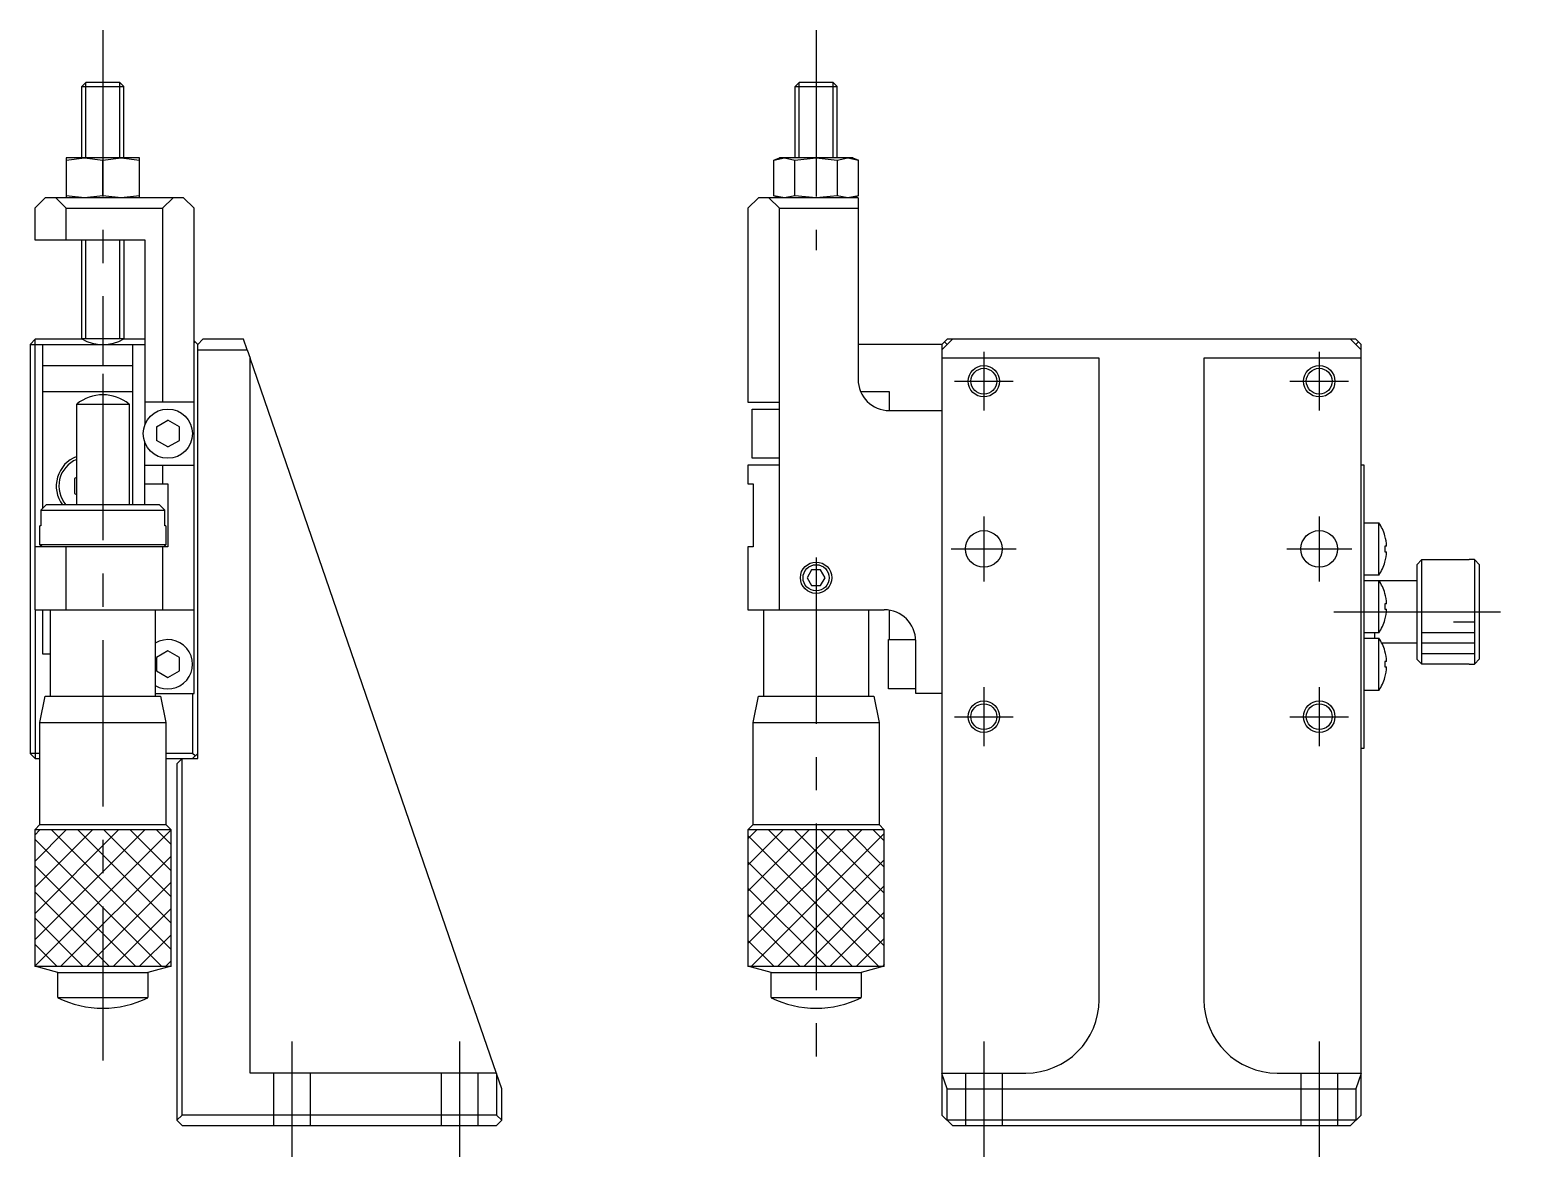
# Model space of a CAD drawing. Extents: x 0 to 303, y -8 to 245.
# Drawn here: x 160 to 303.3, y 75.8 to 183.3 of the extents above; entities that cross this region are included whole.
import ezdxf

# ---------------------------------------------------------------- set-up
doc = ezdxf.new("R2010")
doc.units = 0
doc.header["$LTSCALE"] = 0.5
doc.linetypes.add('CENTER', pattern=[50.8, 31.75, -6.35, 6.35, -6.35])
doc.linetypes.add('DASHED', pattern=[19.05, 12.7, -6.35])
for name, color, linetype in [('MSM_CENTER', 1, 'CENTER'), ('MSM_CONTINUOUS', 7, 'CONTINUOUS'), ('MSM_DASHED', 4, 'DASHED'), ('MSM_NARROW', 5, 'CONTINUOUS')]:
    doc.layers.add(name, color=color, linetype=linetype)

msp = doc.modelspace()

# ---------------------------------------------------------------- linework, layer by layer
at = {"layer": 'MSM_CENTER'}
for p, q in [((166.95, 183.25), (166.95, 151.25)), ((235, 183.25), (235, 162.25)), ((251, 152.55), (251, 146.95)), ((283, 152.55), (283, 146.95)), ((166.95, 150.45), (166.95, 84.95)), ((248.2, 149.75), (253.8, 149.75)), ((280.2, 149.75), (285.8, 149.75)), ((251, 136.85), (251, 130.65)), ((283, 136.85), (283, 130.65)), ((247.9, 133.75), (254.1, 133.75)), ((279.9, 133.75), (286.1, 133.75)), ((235, 132.95), (235, 84.95)), ((284.41, 127.75), (303.3, 127.75)), ((251, 120.55), (251, 114.95)), ((283, 120.55), (283, 114.95)), ((248.2, 117.75), (253.8, 117.75)), ((280.2, 117.75), (285.8, 117.75)), ((185, 75.75), (185, 86.75)), ((201, 75.75), (201, 86.75)), ((251, 86.75), (251, 75.75)), ((283, 86.75), (283, 75.75))]:
    msp.add_line(p, q, dxfattribs=at)
at = {"layer": 'MSM_CONTINUOUS'}
for p, q in [((165.33, 178.25), (164.95, 177.87)), ((164.95, 177.87), (168.95, 177.87)), ((164.95, 171.05), (164.95, 177.87)), ((168.57, 178.25), (165.33, 178.25)), ((168.95, 177.87), (168.57, 178.25)), ((168.95, 171.05), (168.95, 177.87)), ((233.38, 178.25), (233, 177.87)), ((233, 177.87), (237, 177.87)), ((233, 171.05), (233, 177.87)), ((236.62, 178.25), (233.38, 178.25)), ((237, 177.87), (236.62, 178.25)), ((237, 171.05), (237, 177.87)), ((163.45, 170.85), (165.2, 171.05)), ((163.45, 171.05), (163.45, 167.25)), ((170.45, 171.05), (163.45, 171.05)), ((165.2, 171.05), (166.95, 170.85)), ((166.95, 170.85), (168.7, 171.05)), ((166.95, 167.45), (166.95, 170.85)), ((168.7, 171.05), (170.45, 170.85)), ((170.45, 167.25), (170.45, 171.05)), ((230.96, 170.85), (231.97, 171.05)), ((230.96, 170.85), (231.5, 171.05)), ((230.96, 167.45), (230.96, 170.85)), ((238.5, 171.05), (231.5, 171.05)), ((231.97, 171.05), (232.98, 170.85)), ((232.98, 170.85), (235, 171.05)), ((232.98, 167.45), (232.98, 170.85)), ((235, 171.05), (237.02, 170.85)), ((237.02, 170.85), (238.03, 171.05)), ((237.02, 170.85), (237.02, 167.45)), ((238.03, 171.05), (239.04, 170.85)), ((238.5, 171.05), (239.04, 170.85)), ((239.04, 167.45), (239.04, 170.85)), ((161.45, 167.25), (160.45, 166.25)), ((160.45, 166.25), (160.45, 163.25)), ((174.65, 167.25), (161.45, 167.25)), ((163.45, 166.25), (162.45, 167.25)), ((165.2, 167.25), (163.45, 167.45)), ((163.45, 163.25), (163.45, 166.25)), ((163.45, 166.25), (172.65, 166.25)), ((166.95, 167.45), (165.2, 167.25)), ((168.7, 167.25), (166.95, 167.45)), ((170.45, 167.45), (168.7, 167.25)), ((173.65, 167.25), (172.65, 166.25)), ((172.65, 166.25), (172.65, 147.75)), ((175.65, 166.25), (174.65, 167.25)), ((175.65, 119.95), (175.65, 166.25)), ((229.5, 167.25), (228.5, 166.25)), ((228.5, 166.25), (228.5, 147.75)), ((239, 167.25), (229.5, 167.25)), ((231.5, 166.25), (230.5, 167.25)), ((231.97, 167.25), (230.96, 167.45)), ((231.5, 167.25), (230.96, 167.45)), ((231.5, 166.25), (239, 166.25)), ((231.5, 127.95), (231.5, 166.25)), ((232.98, 167.45), (231.97, 167.25)), ((235, 167.25), (232.98, 167.45)), ((237.02, 167.45), (235, 167.25)), ((238.03, 167.25), (237.02, 167.45)), ((239.04, 167.45), (238.03, 167.25)), ((239.04, 167.45), (238.5, 167.25)), ((239, 167.25), (239, 149.95)), ((160.45, 163.25), (170.95, 163.25)), ((164.95, 153.79), (164.95, 163.25)), ((168.95, 163.25), (168.95, 153.79)), ((170.95, 163.25), (170.95, 145.58)), ((160, 153.25), (160.5, 153.75)), ((160.5, 133.95), (160.5, 153.75)), ((165.01, 153.75), (160.5, 153.75)), ((168.95, 153.79), (164.95, 153.79)), ((170.95, 153.75), (168.89, 153.75)), ((176, 153.25), (175.65, 153.6)), ((175.65, 153.4), (175.75, 153.5)), ((176, 153.25), (176.5, 153.75)), ((180.38, 153.75), (176.5, 153.75)), ((180.72, 152.75), (180.38, 153.75)), ((247, 153.25), (247.5, 153.75)), ((247, 152.75), (248, 153.75)), ((247.5, 153.25), (247.25, 153.5)), ((286.5, 153.75), (247.5, 153.75)), ((286, 153.75), (287, 152.75)), ((286.5, 153.75), (287, 153.25)), ((286.75, 153.5), (286.5, 153.25)), ((160, 153.25), (170.95, 153.25)), ((160, 153.25), (160, 114.25)), ((161.2, 153.25), (161.2, 137.61)), ((169.8, 137.95), (169.8, 153.25)), ((176, 113.75), (176, 153.25)), ((176, 152.75), (180.72, 152.75)), ((180.72, 152.75), (181, 151.95)), ((181, 83.75), (181, 151.95)), ((202.07, 90.75), (181, 151.95)), ((247, 153.25), (239, 153.25)), ((247, 153.25), (247, 79.75)), ((262, 151.95), (247, 151.95)), ((262, 90.75), (262, 151.95)), ((272, 151.95), (272, 90.75)), ((287, 151.95), (272, 151.95)), ((287, 79.75), (287, 153.25)), ((161.2, 151.25), (169.8, 151.25)), ((169.8, 148.75), (161.2, 148.75)), ((175.65, 147.75), (170.95, 147.75)), ((228.5, 147.75), (231.5, 147.75)), ((242, 148.75), (239.25, 148.75)), ((242, 146.95), (242, 148.75)), ((164.45, 147.57), (169.45, 147.57)), ((164.45, 137.95), (164.45, 147.57)), ((169.45, 147.57), (169.45, 137.95)), ((228.9, 142.4), (228.9, 147.1)), ((228.9, 147.1), (231.5, 147.1)), ((242, 146.95), (247, 146.95)), ((172.05, 145.39), (173.15, 146.02)), ((172.05, 145.39), (172.05, 144.11)), ((174.25, 145.39), (173.15, 146.02)), ((174.25, 144.11), (174.25, 145.39)), ((170.95, 137.95), (170.95, 143.92)), ((173.15, 143.48), (172.05, 144.11)), ((173.15, 143.48), (174.25, 144.11)), ((231.5, 142.4), (228.9, 142.4)), ((164.45, 140.59), (164.25, 140.47)), ((164.25, 140.47), (164.25, 139.03)), ((170.95, 141.75), (175.65, 141.75)), ((172.65, 141.75), (172.65, 139.95)), ((228.5, 141.75), (228.5, 139.95)), ((231.5, 141.75), (228.5, 141.75)), ((287.3, 141.75), (287, 141.75)), ((287.3, 114.75), (287.3, 141.75)), ((164.25, 139.03), (164.45, 138.91)), ((170.95, 139.95), (173.15, 139.95)), ((173.15, 139.95), (173.15, 133.95)), ((228.5, 139.95), (229, 139.95)), ((229, 139.95), (229, 133.95)), ((161.54, 137.95), (161.03, 137.45)), ((172.36, 137.95), (161.54, 137.95)), ((172.87, 137.45), (172.36, 137.95)), ((161.03, 137.45), (172.87, 137.45)), ((161.03, 137.45), (161.03, 135.95)), ((172.87, 135.95), (172.87, 137.45)), ((287.3, 136.25), (288.69, 136.25)), ((288.69, 131.25), (288.69, 136.25)), ((161.03, 135.95), (160.95, 135.95)), ((160.95, 134.15), (160.95, 135.95)), ((172.95, 135.95), (172.87, 135.95)), ((172.95, 135.95), (172.95, 134.15)), ((289.27, 135.01), (289.26, 135.01)), ((160.45, 133.95), (160.45, 127.95)), ((173.15, 133.95), (160.45, 133.95)), ((172.95, 134.15), (160.95, 134.15)), ((161.15, 133.95), (160.95, 134.15)), ((163.45, 127.95), (163.45, 133.95)), ((172.65, 133.95), (172.65, 127.95)), ((172.95, 134.15), (172.75, 133.95)), ((229, 133.95), (228.5, 133.95)), ((228.5, 133.95), (228.5, 127.95)), ((289.26, 134.01), (289.26, 133.49)), ((289.43, 134.01), (289.26, 134.01)), ((289.26, 133.49), (289.43, 133.49)), ((289.26, 132.49), (289.27, 132.49)), ((292.3, 132.25), (292.8, 132.75)), ((292.3, 132.25), (292.3, 123.25)), ((292.8, 122.75), (292.8, 132.75)), ((292.8, 132.75), (297.3, 132.75)), ((297.3, 132.73), (297.3, 132.75)), ((297.8, 132.73), (297.3, 132.73)), ((297.8, 132.73), (297.8, 122.77)), ((298.3, 132.23), (297.8, 132.73)), ((298.3, 123.27), (298.3, 132.23)), ((234.56, 131.75), (234.13, 131)), ((234.13, 131), (234.56, 130.25)), ((235.43, 131.75), (234.56, 131.75)), ((235.86, 131), (235.43, 131.75)), ((235.43, 130.25), (235.86, 131)), ((288.69, 131.25), (287.3, 131.25)), ((287.3, 130.75), (292.3, 130.75)), ((288.69, 125.75), (288.69, 130.75)), ((234.56, 130.25), (235.43, 130.25)), ((289.27, 129.51), (289.26, 129.51)), ((160.45, 127.95), (175.65, 127.95)), ((160.5, 127.95), (160.5, 113.75)), ((161.2, 127.95), (161.2, 123.75)), ((161.95, 119.7), (161.95, 127.95)), ((171.95, 127.95), (171.95, 119.7)), ((228.5, 127.95), (241.5, 127.95)), ((230, 119.7), (230, 127.95)), ((240, 127.95), (240, 119.7)), ((242, 125.1), (242, 127.91)), ((289.26, 128.51), (289.26, 127.99)), ((289.43, 128.51), (289.26, 128.51)), ((289.26, 127.99), (289.43, 127.99)), ((289.26, 126.99), (289.27, 126.99)), ((241.9, 120.4), (241.9, 125.1)), ((241.9, 125.1), (244.49, 125.1)), ((244.5, 119.95), (244.5, 124.95)), ((288.69, 125.75), (287.3, 125.75)), ((287.3, 125.25), (288.69, 125.25)), ((288.3, 125.25), (288.3, 125.75)), ((288.69, 120.25), (288.69, 125.25)), ((292.3, 124.75), (288.98, 124.75)), ((161.2, 123.75), (161.95, 123.75)), ((173.15, 124.02), (172.05, 123.39)), ((172.05, 123.39), (172.05, 122.11)), ((174.25, 123.39), (173.15, 124.02)), ((174.25, 122.11), (174.25, 123.39)), ((289.27, 124.01), (289.26, 124.01)), ((292.8, 122.75), (292.3, 123.25)), ((297.8, 122.77), (298.3, 123.27)), ((172.05, 122.11), (173.15, 121.48)), ((173.15, 121.48), (174.25, 122.11)), ((289.26, 123.01), (289.26, 122.49)), ((289.43, 123.01), (289.26, 123.01)), ((289.26, 122.49), (289.43, 122.49)), ((297.3, 122.75), (292.8, 122.75)), ((297.3, 122.75), (297.3, 122.77)), ((297.3, 122.77), (297.8, 122.77)), ((244.5, 120.4), (241.9, 120.4)), ((289.26, 121.49), (289.27, 121.49)), ((160.95, 117.2), (161.45, 119.7)), ((161.45, 119.7), (172.45, 119.7)), ((171.95, 119.95), (175.65, 119.95)), ((172.45, 119.7), (172.95, 117.2)), ((175.5, 119.95), (175.5, 114.25)), ((229, 117.2), (229.5, 119.7)), ((229.5, 119.7), (240.5, 119.7)), ((240.5, 119.7), (241, 117.2)), ((247, 119.95), (244.5, 119.95)), ((288.69, 120.25), (287.3, 120.25)), ((160.95, 117.2), (172.95, 117.2)), ((160.95, 107.45), (160.95, 117.2)), ((172.95, 117.2), (172.95, 107.45)), ((229, 117.2), (241, 117.2)), ((229, 107.45), (229, 117.2)), ((241, 117.2), (241, 107.45)), ((287, 114.75), (287.3, 114.75)), ((160.95, 114.25), (160, 114.25)), ((160.5, 113.75), (160, 114.25)), ((160.5, 113.75), (160.95, 113.75)), ((175.5, 114.25), (172.95, 114.25)), ((172.95, 113.75), (176, 113.75)), ((174.5, 113.75), (174, 113.25)), ((174, 113.25), (174, 79.25)), ((174.5, 79.75), (174.5, 113.75)), ((175.75, 114), (175.5, 114.25)), ((175.5, 113.75), (176, 114.25)), ((160.45, 106.95), (160.95, 107.45)), ((173.45, 106.95), (160.45, 106.95)), ((160.45, 106.95), (160.45, 93.95)), ((160.95, 107.45), (172.95, 107.45)), ((172.95, 107.45), (173.45, 106.95)), ((173.45, 93.95), (173.45, 106.95)), ((228.5, 106.95), (229, 107.45)), ((241.5, 106.95), (228.5, 106.95)), ((228.5, 106.95), (228.5, 93.95)), ((229, 107.45), (241, 107.45)), ((241, 107.45), (241.5, 106.95)), ((241.5, 93.95), (241.5, 106.95)), ((162.65, 93.36), (160.45, 93.95)), ((160.45, 93.95), (173.45, 93.95)), ((162.65, 93.36), (171.25, 93.36)), ((162.65, 90.95), (162.65, 93.36)), ((173.45, 93.95), (171.25, 93.36)), ((171.25, 93.36), (171.25, 90.95)), ((230.7, 93.36), (228.5, 93.95)), ((228.5, 93.95), (241.5, 93.95)), ((230.7, 93.36), (239.3, 93.36)), ((230.7, 90.95), (230.7, 93.36)), ((241.5, 93.95), (239.3, 93.36)), ((239.3, 93.36), (239.3, 90.95)), ((162.65, 90.95), (171.25, 90.95)), ((202.07, 90.75), (204.48, 83.75)), ((230.7, 90.95), (239.3, 90.95)), ((204.48, 83.75), (181, 83.75)), ((204.48, 83.75), (204.5, 83.7)), ((204.5, 83.7), (204.5, 79.75)), ((205, 82.25), (204.5, 83.7)), ((247, 83.75), (255, 83.75)), ((247.5, 82.25), (247, 83.7)), ((279, 83.75), (287, 83.75)), ((287, 83.7), (286.5, 82.25)), ((205, 79.25), (205, 82.25)), ((247.5, 82.25), (286.5, 82.25)), ((247.5, 79.25), (247.5, 82.25)), ((286.5, 82.25), (286.5, 79.25)), ((174, 79.25), (174.5, 79.75)), ((174.5, 78.75), (174, 79.25)), ((204.5, 79.75), (174.5, 79.75)), ((204.5, 79.75), (205, 79.25)), ((205, 79.25), (204.5, 78.75)), ((247, 79.75), (248, 78.75)), ((286.5, 79.25), (247.5, 79.25)), ((286, 78.75), (287, 79.75)), ((174.5, 78.75), (204.5, 78.75)), ((248, 78.75), (286, 78.75))]:
    msp.add_line(p, q, dxfattribs=at)
for centre, radius in [((251, 149.75), 1.23), ((283, 149.75), 1.23), ((173.15, 144.75), 2.35), ((251, 133.75), 1.75), ((283, 133.75), 1.75), ((235, 131), 1.25), ((251, 117.75), 1.23), ((283, 117.75), 1.23)]:
    msp.add_circle(centre, radius, dxfattribs=at)
for centre, radius, start, end in [((166.95, 157.25), 4, 240, 300), ((242, 149.95), 3, 180, 270), ((166.95, 144.45), 4, 51.3178, 128.6822), ((165.5, 139.75), 3, 110.4872, 216.8699), ((165.5, 139.75), 2.75, 112.4463, 220.8852), ((284.95, 133.75), 4.5, 16.2858, 33.749), ((284.95, 133.75), 4.49, 3.3178, 16.2694), ((284.95, 133.75), 4.49, 343.7306, 356.6822), ((284.95, 133.75), 4.5, 326.251, 343.7142), ((284.95, 128.25), 4.5, 16.2858, 33.749), ((284.95, 128.25), 4.49, 3.3178, 16.2694), ((241.5, 124.95), 3, 0, 90), ((284.95, 128.25), 4.49, 343.7306, 356.6822), ((284.95, 128.25), 4.5, 326.251, 343.7142), ((173.15, 122.75), 2.35, 239.2936, 120.7064), ((284.95, 122.75), 4.5, 16.2858, 33.749), ((284.95, 122.75), 4.49, 3.3178, 16.2694), ((284.95, 122.75), 4.49, 343.7306, 356.6822), ((284.95, 122.75), 4.5, 326.251, 343.7142), ((166.95, 99.69), 9.75, 243.8162, 296.1838), ((235, 99.69), 9.75, 243.8162, 296.1838), ((255, 90.75), 7, 270, 0), ((279, 90.75), 7, 180, 270)]:
    msp.add_arc(centre, radius, start, end, dxfattribs=at)
at = {"layer": 'MSM_DASHED'}
for p, q in [((183.25, 78.75), (183.25, 83.75)), ((186.75, 78.75), (186.75, 83.75)), ((199.25, 78.75), (199.25, 83.75)), ((202.75, 78.75), (202.75, 83.75)), ((249.25, 83.75), (249.25, 78.75)), ((252.75, 83.75), (252.75, 78.75)), ((281.25, 83.75), (281.25, 78.75)), ((284.75, 83.75), (284.75, 78.75))]:
    msp.add_line(p, q, dxfattribs=at)
at = {"layer": 'MSM_NARROW'}
for p, q in [((165.33, 171.05), (165.33, 178.25)), ((168.57, 171.05), (168.57, 178.25)), ((233.38, 171.05), (233.38, 178.25)), ((236.62, 171.05), (236.62, 178.25)), ((165.33, 153.79), (165.33, 163.25)), ((168.57, 153.79), (168.57, 163.25)), ((297.8, 126.75), (295.8, 126.75)), ((297.8, 125.75), (292.8, 125.75)), ((297.8, 124.75), (292.8, 124.75)), ((297.8, 123.75), (292.8, 123.75)), ((173.45, 106.95), (160.45, 93.95)), ((170.95, 106.95), (160.45, 96.45)), ((168.45, 106.95), (160.45, 98.95)), ((165.95, 106.95), (160.45, 101.45)), ((163.45, 106.95), (160.45, 103.95)), ((160.95, 106.95), (160.45, 106.45)), ((172.55, 93.95), (160.45, 106.05)), ((173.45, 95.55), (162.05, 106.95)), ((173.45, 98.05), (164.55, 106.95)), ((173.45, 100.55), (167.05, 106.95)), ((173.45, 103.05), (169.55, 106.95)), ((173.45, 105.55), (172.05, 106.95)), ((239.35, 106.95), (228.5, 96.1)), ((236.85, 106.95), (228.5, 98.6)), ((234.35, 106.95), (228.5, 101.1)), ((231.85, 106.95), (228.5, 103.6)), ((229.35, 106.95), (228.5, 106.1)), ((240.95, 93.95), (228.5, 106.4)), ((241.5, 106.6), (228.85, 93.95)), ((241.5, 95.9), (230.45, 106.95)), ((241.5, 98.4), (232.95, 106.95)), ((241.5, 100.9), (235.45, 106.95)), ((241.5, 103.4), (237.95, 106.95)), ((241.5, 105.9), (240.45, 106.95)), ((170.05, 93.95), (160.45, 103.55)), ((173.45, 104.45), (162.95, 93.95)), ((238.45, 93.95), (228.5, 103.9)), ((241.5, 104.1), (231.35, 93.95)), ((173.45, 101.95), (165.45, 93.95)), ((167.55, 93.95), (160.45, 101.05)), ((235.95, 93.95), (228.5, 101.4)), ((241.5, 101.6), (233.85, 93.95)), ((173.45, 99.45), (167.95, 93.95)), ((233.45, 93.95), (228.5, 98.9)), ((241.5, 99.1), (236.35, 93.95)), ((165.05, 93.95), (160.45, 98.55)), ((162.55, 93.95), (160.45, 96.05)), ((173.45, 96.95), (170.45, 93.95)), ((230.95, 93.95), (228.5, 96.4)), ((241.5, 96.6), (238.85, 93.95)), ((173.45, 94.45), (172.95, 93.95)), ((241.5, 94.1), (241.35, 93.95))]:
    msp.add_line(p, q, dxfattribs=at)
for centre in [(251, 149.75), (283, 149.75), (235, 131), (251, 117.75), (283, 117.75)]:
    msp.add_circle(centre, 1.5, dxfattribs=at)

doc.saveas('drawing.dxf')
